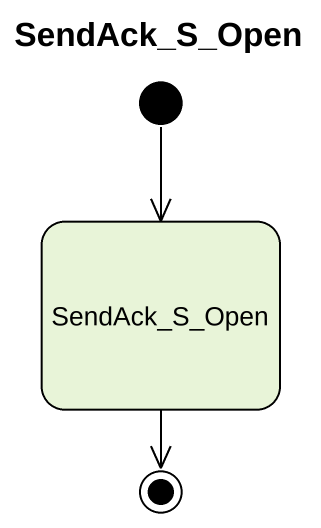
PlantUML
@startuml
title SendAck_S_Open
hide empty description
state SendAck_S_Open
[*] --> SendAck_S_Open
SendAck_S_Open --> [*]
@enduml
